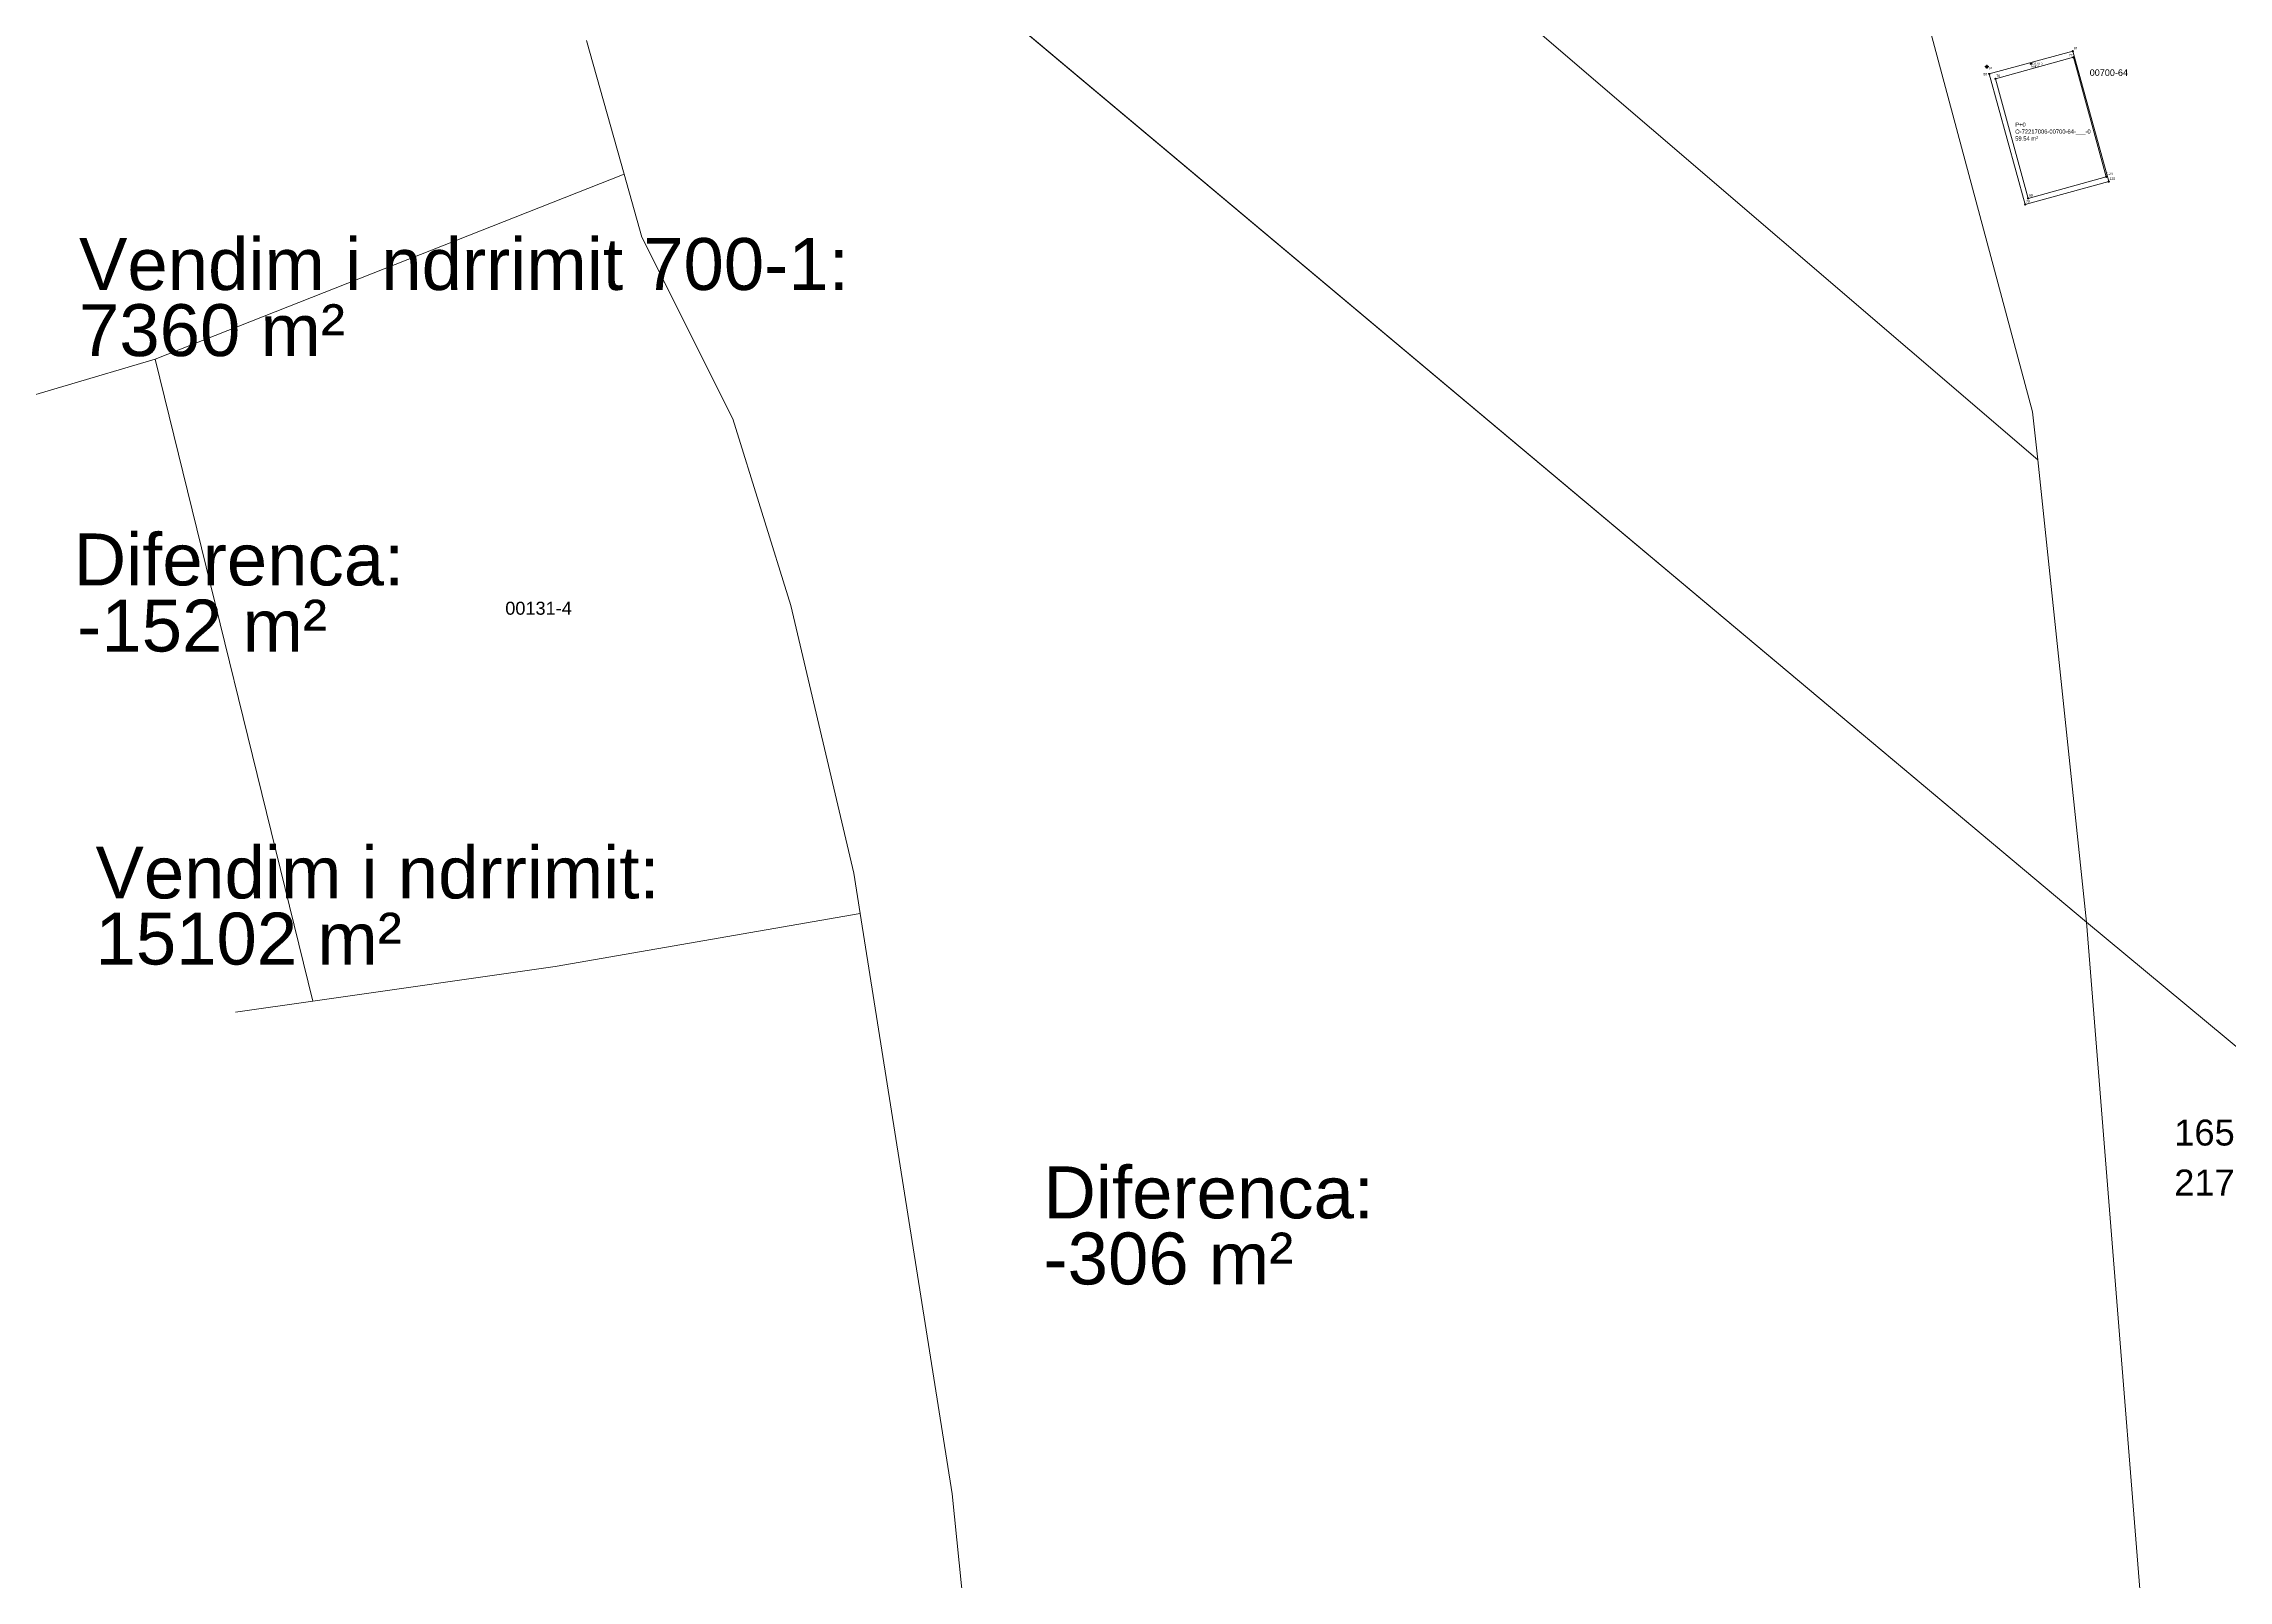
# Model space of a CAD drawing. Header units: metres. Extents: x 7516441 to 7517435, y 4691974 to 4693345.
# Drawn here: x 7516547.2 to 7516715.5, y 4692236.5 to 4692354.9 of the extents above; entities that cross this region are included whole.
import ezdxf

# ---------------------------------------------------------------- set-up
doc = ezdxf.new("R2010")
doc.units = ezdxf.units.M
for name, color, linetype, lineweight in [('kati 0 pikat', 1, 'Continuous', 0), ('KULMI', 10, 'Continuous', 0), ('Nr Parceles Baze', 7, 'Continuous', 0), ('Nr-Kojshi', 251, 'Continuous', 0), ('objket', 30, 'Continuous', 0), ('Parc-Kojshi', 251, 'Continuous', 0), ('Parcela Baze', 7, 'Continuous', 0), ('propozim', 6, 'Continuous', 0), ('rrjet', 7, 'Continuous', 0), ('streha', 233, 'Continuous', 0), ('streha pikat', 233, 'Continuous', 0)]:
    doc.layers.add(name, color=color, linetype=linetype, lineweight=lineweight)
doc.styles.get("Standard").update_dxf_attribs({"font": 'arial.ttf'})

# ---------------------------------------------------------------- blocks, each defined once
blk = doc.blocks.new('*U103', base_point=(7516700.1, 4692342.95, 625.5))
at = {"layer": 'kati 0 pikat', "linetype": 'ByBlock', "lineweight": -2}
blk.add_line((7516700.1, 4692342.95, 625.5), (7516700.1, 4692342.95, 625.5), dxfattribs=at)
blk.add_circle((7516700.1, 4692342.95, 625.5), 0.0488, dxfattribs=at)
at = {"layer": 'kati 0 pikat', "linetype": 'ByBlock', "insert": (7516700.17, 4692343.09, 625.5), "char_height": 0.188, "attachment_point": 7}
blk.add_mtext('69', dxfattribs=at)
blk = doc.blocks.new('*U108', base_point=(7516697.58, 4692352.16, 625.5))
at = {"layer": 'kati 0 pikat', "linetype": 'ByBlock', "lineweight": -2}
blk.add_line((7516697.58, 4692352.16, 625.5), (7516697.58, 4692352.16, 625.5), dxfattribs=at)
blk.add_circle((7516697.58, 4692352.16, 625.5), 0.0488, dxfattribs=at)
at = {"layer": 'kati 0 pikat', "linetype": 'ByBlock', "insert": (7516697.65, 4692352.3, 625.5), "char_height": 0.188, "attachment_point": 7}
blk.add_mtext('76', dxfattribs=at)
blk = doc.blocks.new('*U109', base_point=(7516703.59, 4692353.82, 625.5))
at = {"layer": 'kati 0 pikat', "linetype": 'ByBlock', "lineweight": -2}
blk.add_line((7516703.59, 4692353.82, 625.5), (7516703.59, 4692353.82, 625.5), dxfattribs=at)
blk.add_circle((7516703.59, 4692353.82, 625.5), 0.0488, dxfattribs=at)
at = {"layer": 'kati 0 pikat', "linetype": 'ByBlock', "insert": (7516703.24, 4692353.88, 625.5), "char_height": 0.188, "attachment_point": 7}
blk.add_mtext('77', dxfattribs=at)
blk = doc.blocks.new('*U110', base_point=(7516700.31, 4692353.32, 631.81))
at = {"layer": 'KULMI', "color": 97, "linetype": 'ByBlock', "lineweight": -2}
blk.add_line((7516700.31, 4692353.32, 631.81), (7516700.31, 4692353.36, 631.81), dxfattribs=at)
blk.add_circle((7516700.31, 4692353.32, 631.81), 0.0488, dxfattribs=at)
at = {"layer": 'KULMI', "linetype": 'ByBlock', "char_height": 0.165}
for s, insert, attachment_point in [('{\\fArial|b0|i0|c0|p34;\\C30;631.810}', (7516700.37, 4692353.33, 631.81), 4), ('{\\fArial|b0|i0|c0|p34;\\C55;\\c5411237;kulmi}', (7516700.37, 4692353.22, 631.81), 1)]:
    blk.add_mtext(s, dxfattribs=dict(at, insert=insert, attachment_point=attachment_point))
blk = doc.blocks.new('*U111', base_point=(7516699.87, 4692342.48, 629.86))
at = {"layer": 'streha pikat', "linetype": 'ByBlock', "lineweight": -2}
blk.add_line((7516699.87, 4692342.48, 629.86), (7516699.87, 4692342.48, 629.86), dxfattribs=at)
blk.add_circle((7516699.87, 4692342.48, 629.86), 0.0488, dxfattribs=at)
at = {"layer": 'streha pikat', "linetype": 'ByBlock', "insert": (7516699.94, 4692342.62, 629.86), "char_height": 0.188, "attachment_point": 7}
blk.add_mtext('79', dxfattribs=at)
blk = doc.blocks.new('*U112', base_point=(7516697.11, 4692352.53, 629.9))
at = {"layer": 'streha pikat', "linetype": 'ByBlock', "lineweight": -2}
blk.add_line((7516697.11, 4692352.53, 629.9), (7516697.11, 4692352.53, 629.9), dxfattribs=at)
blk.add_circle((7516697.11, 4692352.53, 629.9), 0.0488, dxfattribs=at)
at = {"layer": 'streha pikat', "linetype": 'ByBlock', "insert": (7516696.66, 4692352.42, 629.9), "char_height": 0.188, "attachment_point": 7}
blk.add_mtext('80', dxfattribs=at)
blk = doc.blocks.new('*U113', base_point=(7516703.55, 4692354.29, 630.03))
at = {"layer": 'streha pikat', "linetype": 'ByBlock', "lineweight": -2}
blk.add_line((7516703.55, 4692354.29, 630.03), (7516703.55, 4692354.29, 630.03), dxfattribs=at)
blk.add_circle((7516703.55, 4692354.29, 630.03), 0.0488, dxfattribs=at)
at = {"layer": 'streha pikat', "linetype": 'ByBlock', "insert": (7516703.62, 4692354.42, 630.03), "char_height": 0.188, "attachment_point": 7}
blk.add_mtext('81', dxfattribs=at)
blk = doc.blocks.new('*U149', base_point=(7516696.92, 4692353.1, 625.7))
at = {"layer": 'rrjet', "color": 93, "linetype": 'ByBlock', "lineweight": -2}
for p, q in [((7516696.77, 4692353.1, 625.7), (7516697.07, 4692353.1, 625.7)), ((7516696.92, 4692352.95, 625.7), (7516696.92, 4692353.25, 625.7))]:
    blk.add_line(p, q, dxfattribs=at)
at = {"layer": 'rrjet', "color": 93, "linetype": 'ByBlock', "lineweight": -2, "elevation": 625.7}
blk.add_lwpolyline([(7516696.84, 4692353.02), (7516696.84, 4692353.17), (7516697, 4692353.17), (7516697, 4692353.02)], close=True, dxfattribs=at)
at = {"layer": 'rrjet', "linetype": 'ByBlock', "insert": (7516697.09, 4692353.08, 625.7), "char_height": 0.1725, "attachment_point": 1}
blk.add_mtext('{\\fArial|b0|i0|c0|p34;\\C137;\\c8355647;p1}', dxfattribs=at)
blk = doc.blocks.new('*U153', base_point=(7516706.11, 4692344.61, 625.5))
at = {"layer": 'kati 0 pikat', "linetype": 'ByBlock', "lineweight": -2}
blk.add_line((7516706.11, 4692344.61, 625.5), (7516706.11, 4692344.61, 625.5), dxfattribs=at)
blk.add_circle((7516706.11, 4692344.61, 625.5), 0.0488, dxfattribs=at)
at = {"layer": 'kati 0 pikat', "linetype": 'ByBlock', "insert": (7516706.18, 4692344.75, 625.5), "char_height": 0.188, "attachment_point": 7}
blk.add_mtext('124', dxfattribs=at)
blk = doc.blocks.new('*U154', base_point=(7516706.32, 4692344.24, 629.86))
at = {"layer": 'streha pikat', "linetype": 'ByBlock', "lineweight": -2}
blk.add_line((7516706.32, 4692344.24, 629.86), (7516706.32, 4692344.24, 629.86), dxfattribs=at)
blk.add_circle((7516706.32, 4692344.24, 629.86), 0.0488, dxfattribs=at)
at = {"layer": 'streha pikat', "linetype": 'ByBlock', "insert": (7516706.38, 4692344.37, 629.86), "char_height": 0.188, "attachment_point": 7}
blk.add_mtext('125', dxfattribs=at)

msp = doc.modelspace()

# ---------------------------------------------------------------- linework, layer by layer
at = {"layer": 'objket', "elevation": 625.5, "flags": 128}
for points in [[(7516703.588, 4692353.822), (7516697.578, 4692352.162)], [(7516706.11, 4692344.611), (7516703.588, 4692353.822)], [(7516700.1, 4692342.951), (7516697.578, 4692352.162)], [(7516706.11, 4692344.611), (7516700.1, 4692342.951)]]:
    msp.add_lwpolyline(points, dxfattribs=at)
at = {"layer": 'Parc-Kojshi'}
for points in [[(7516591.82, 4692416.235), (7516700.84, 4692322.801)], [(7516568.918, 4692400.97), (7516704.59, 4692287.19)], [(7516704.59, 4692287.19), (7516569.878, 4692400.211)], [(7516591.925, 4692344.823), (7516589.022, 4692355.116)], [(7516555.803, 4692330.562), (7516591.925, 4692344.823)], [(7516593.298, 4692339.956), (7516591.925, 4692344.823)], [(7516600.295, 4692325.961), (7516593.298, 4692339.956)], [(7516520.19, 4692320.03), (7516555.803, 4692330.562)], [(7516555.803, 4692330.562), (7516567.935, 4692281.102)], [(7516604.766, 4692311.577), (7516600.295, 4692325.961)], [(7516700.45, 4692326.5), (7516700.84, 4692322.801)], [(7516700.84, 4692322.801), (7516704.59, 4692287.19)], [(7516609.624, 4692290.974), (7516604.766, 4692311.577)], [(7516610.11, 4692287.85), (7516609.624, 4692290.974)], [(7516586.62, 4692283.78), (7516610.11, 4692287.85)], [(7516610.11, 4692287.85), (7516617.203, 4692243.158)], [(7516567.935, 4692281.102), (7516586.62, 4692283.78)], [(7516567.935, 4692281.102), (7516561.99, 4692280.25)], [(7516617.203, 4692243.158), (7516619.147, 4692223.916)]]:
    msp.add_lwpolyline(points, dxfattribs=at)
at = {"layer": 'Parcela Baze', "flags": 128}
for points in [[(7516718.331, 4692435.856), (7516674.68, 4692428.97), (7516672.2, 4692428.54), (7516676.8, 4692411.54), (7516688.82, 4692369.8), (7516700.45, 4692326.5), (7516700.84, 4692322.801), (7516704.59, 4692287.19), (7516735.21, 4692261.76), (7516728.88, 4692300.6), (7516744.84, 4692311.44), (7516742.12, 4692328.76), (7516742.58, 4692340.74), (7516732.02, 4692382.21)], [(7516751.06, 4692248.59), (7516735.21, 4692261.76), (7516704.59, 4692287.19), (7516717.14, 4692130.48), (7516739.53, 4692135.32), (7516760.35, 4692138.04)]]:
    msp.add_lwpolyline(points, close=True, dxfattribs=at)
at = {"layer": 'streha', "flags": 128}
for points, elevation in [([(7516697.109, 4692352.532), (7516703.552, 4692354.286)], 629.905), ([(7516703.552, 4692354.286), (7516706.316, 4692344.237)], 629.905), ([(7516697.109, 4692352.532), (7516699.873, 4692342.483)], 629.905), ([(7516699.873, 4692342.483), (7516706.316, 4692344.237)], 629.86)]:
    msp.add_lwpolyline(points, dxfattribs=dict(at, elevation=elevation))

# ---------------------------------------------------------------- block references
at = {"layer": 'kati 0 pikat'}
for name, p in [('*U109', (7516703.588, 4692353.822, 625.5)), ('*U108', (7516697.578, 4692352.162, 625.5)), ('*U153', (7516706.11, 4692344.611, 625.5)), ('*U103', (7516700.1, 4692342.951, 625.5))]:
    msp.add_blockref(name, p, dxfattribs=at)
at = {"layer": 'KULMI'}
msp.add_blockref('*U110', (7516700.307, 4692353.315, 631.81), dxfattribs=at)
at = {"layer": 'rrjet'}
msp.add_blockref('*U149', (7516696.92, 4692353.097, 625.7), dxfattribs=at)
at = {"layer": 'streha pikat'}
for name, p in [('*U113', (7516703.552, 4692354.286, 630.027)), ('*U112', (7516697.109, 4692352.532, 629.905)), ('*U154', (7516706.316, 4692344.237, 629.86)), ('*U111', (7516699.873, 4692342.483, 629.86))]:
    msp.add_blockref(name, p, dxfattribs=at)

# ---------------------------------------------------------------- texts
at = {"layer": 'Nr Parceles Baze'}
for s, height, p in [('00700-64', 0.5, (7516704.846, 4692352.385)), ('1655 m²', 2, (7516711.361, 4692269.984))]:
    msp.add_text(s, height=height, dxfattribs=at).set_placement(p)
at = {"layer": 'Nr Parceles Baze', "color": 1}
for s, p in [('Vendim i ndrrimit 700-1:', (7516549.926, 4692335.892)), ('7360 m²', (7516549.926, 4692330.799)), ('Vendim i ndrrimit:', (7516551.196, 4692289.02)), ('15102 m²', (7516551.196, 4692283.927))]:
    msp.add_text(s, height=4, dxfattribs=at).set_placement(p)
at = {"layer": 'Nr Parceles Baze', "color": 3}
for s, p in [('Diferenca:', (7516549.519, 4692313.133)), ('-152 m²', (7516549.787, 4692308.04)), ('Diferenca:', (7516624.239, 4692264.376)), ('-306 m²', (7516624.239, 4692259.283))]:
    msp.add_text(s, height=4, dxfattribs=at).set_placement(p)
at = {"layer": 'Nr Parceles Baze', "insert": (7516699.107, 4692348.791), "char_height": 0.32, "attachment_point": 1}
msp.add_mtext_dynamic_manual_height_columns('P+0^JO-72217006-00700-64-___-0^J59.54 m²', width=7.27034, gutter_width=20.349, heights=[0], dxfattribs=at)
at = {"layer": 'Nr-Kojshi'}
msp.add_text('00131-4', height=1, dxfattribs=at).set_placement((7516582.768, 4692310.875))
at = {"layer": 'propozim'}
msp.add_text('2170 m²', height=2, dxfattribs=at).set_placement((7516711.361, 4692266.134))

doc.saveas('drawing.dxf')
